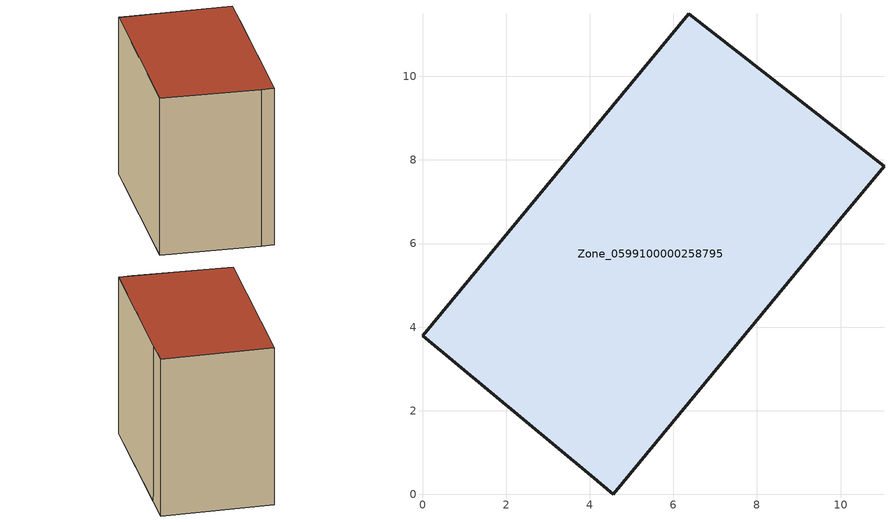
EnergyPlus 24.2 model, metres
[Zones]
Zone_0599100000258795
 floor ground (C_G): 4.03,0.44 0,3.79 6.37,11.5 11.04,7.84 9.91,6.5 4.57,0 z0
 wall outside (C_F): 11.04,7.84 6.37,11.5 0,3.79 4.03,0.44 4.57,0 9.91,6.5 11.04,7.84 z0:8.73
 roof outside (C_R): 4.03,0.44 4.57,0 9.91,6.5 11.04,7.84 6.37,11.5 0,3.79 z8.73
[BUILDING]
Pand.0599100000258795: North Axis=0; Terrain=City; Loads Convergence Tolerance Value=0.04; Temperature Convergence Tolerance Value=0.4; Solar Distribution=FullExterior; Maximum Number of Warmup Days=25; Minimum Number of Warmup Days=1
[Site:Location]
Rotterdam.The.Hague.AP_ZH_NLD Design_Conditions: Latitude=51.96; Longitude=4.45; Time Zone=1; Elevation=-4.5
[SITE:GROUNDTEMPERATURE:BUILDINGSURFACE]
18, 18, 18, 18, 18, 18, 18, 18, 18, 18, 18, 18
[MATERIAL] Thermal Absorptance=0.9; Solar Absorptance=0.7; Visible Absorptance=0.7
Name | Roughness | Thickness | Conductivity | Density | Specific Heat
G.TI.1946-1964 | MediumSmooth | 0.15 | 1 | 540 | 1210
F.TI.1946-1964 | Rough | 0.3 | 0.857143 | 1920 | 840
R.TI.1946-1964 | MediumRough | 0.2 | 0.277778 | 1500 | 1000
[CONSTRUCTION]
C_G: G.TI.1946-1964
C_F: F.TI.1946-1964
C_R: R.TI.1946-1964
[ZONE]
Zone_0599100000258795: Type=1; Multiplier=1; Ceiling Height=Autocalculate; Volume=Autocalculate; Floor Area=autocalculate; Part of Total Floor Area=Yes
[ZONEINFILTRATION:DESIGNFLOWRATE]
Infil_Zone_0599100000258795: Zone or ZoneList or Space or SpaceList=Zone_0599100000258795; Schedule=AlwaysOn; Design Flow Rate Calculation Method=Flow/Area; Flow Rate per Floor Area=0.003; Constant Term Coefficient=1; Temperature Term Coefficient=0; Velocity Term Coefficient=0; Velocity Squared Term Coefficient=0
[HVACTEMPLATE:ZONE:IDEALLOADSAIRSYSTEM]
Zone_0599100000258795: Maximum Heating Supply Air Temperature=50; Minimum Cooling Supply Air Temperature=13; Maximum Heating Supply Air Humidity Ratio=0.0156; Minimum Cooling Supply Air Humidity Ratio=0.0077; Heating Limit=NoLimit; Cooling Limit=NoLimit; Dehumidification Control Type=ConstantSensibleHeatRatio; Cooling Sensible Heat Ratio=0.7; Dehumidification Setpoint=60; Humidification Control Type=None; Humidification Setpoint=30; Outdoor Air Method=None; Outdoor Air Flow Rate per Person=0.00944; Outdoor Air Flow Rate per Zone Floor Area=0; Outdoor Air Flow Rate per Zone=0; Demand Controlled Ventilation Type=None; Outdoor Air Economizer Type=NoEconomizer; Heat Recovery Type=None; Sensible Heat Recovery Effectiveness=0.7; Latent Heat Recovery Effectiveness=0.65
[ZONECONTROL:THERMOSTAT]
ThermostatControl_Zone_0599100000258795: Zone or ZoneList=Zone_0599100000258795; Control Type Schedule=DualSetpointControlType; Control 1=Thermostat_Zone_0599100000258795; Temperature Difference Between Cutout And Setpoint=0
[THERMOSTATSETPOINT:DUALSETPOINT]
Thermostat_Zone_0599100000258795: Heating Setpoint Temperature Schedule=HeatingSetpoint_Zone_0599100000258795; Cooling Setpoint Temperature Schedule=CoolingSetpoint_Zone_0599100000258795
[SCHEDULE:COMPACT]
HeatingSetpoint_Zone_0599100000258795: Through: 12/31, For: AllDays, Until: 24:00, 21
CoolingSetpoint_Zone_0599100000258795: Through: 12/31, For: AllDays, Until: 24:00, 24
DualSetpointControlType: Through: 12/31, For: AllDays, Until: 24:00, 4
AlwaysOn: Through: 12/31, For: AllDays, Until: 24:00, 1
